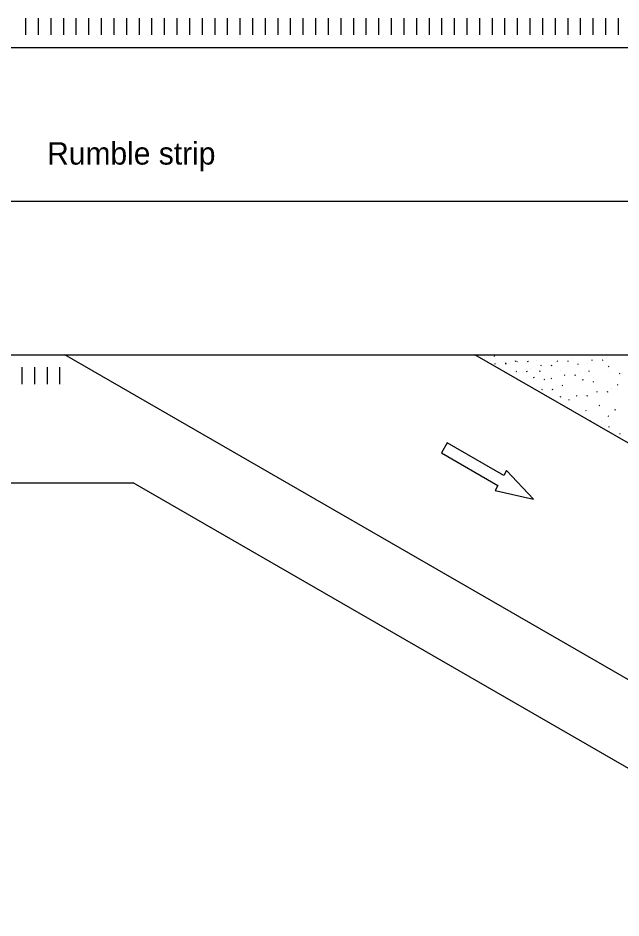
# Model space of a CAD drawing. Extents: x 481972 to 482652, y 100993 to 101433.
# Drawn here: x 482088.5 to 482163.8, y 101192.1 to 101304.5 of the extents above; entities that cross this region are included whole.
import ezdxf

# ---------------------------------------------------------------- set-up
doc = ezdxf.new("R2010")
doc.units = 0
for name, color, linetype in [('Alignment_PR_50 Scale Centerline', 7, 'Continuous'), ('Design_PR_Roadway Notes', 7, 'Continuous'), ('Stage_Construction Traffic Control', 7, 'Continuous'), ('Topo_EOP', 7, 'Continuous')]:
    doc.layers.add(name, color=color, linetype=linetype)

msp = doc.modelspace()

# ---------------------------------------------------------------- linework, layer by layer
at = {"layer": 'Alignment_PR_50 Scale Centerline'}
msp.add_line((482047.74, 101281.67), (482317.25, 101281.67), dxfattribs=at)
at = {"layer": 'Stage_Construction Traffic Control'}
for p, q in [((482089.47, 101304.53), (482089.47, 101302.43)), ((482091.04, 101304.53), (482091.04, 101302.43)), ((482092.61, 101304.53), (482092.61, 101302.43)), ((482094.19, 101304.53), (482094.19, 101302.43)), ((482095.76, 101304.53), (482095.76, 101302.43)), ((482097.34, 101304.53), (482097.34, 101302.43)), ((482098.91, 101304.53), (482098.91, 101302.43)), ((482100.49, 101304.53), (482100.49, 101302.43)), ((482102.06, 101304.53), (482102.06, 101302.43)), ((482103.63, 101304.53), (482103.63, 101302.43)), ((482105.21, 101304.53), (482105.21, 101302.43)), ((482106.78, 101304.53), (482106.78, 101302.43)), ((482108.36, 101304.53), (482108.36, 101302.43)), ((482109.93, 101304.53), (482109.93, 101302.43)), ((482111.5, 101304.53), (482111.5, 101302.43)), ((482113.08, 101304.53), (482113.08, 101302.43)), ((482114.65, 101304.53), (482114.65, 101302.43)), ((482116.23, 101304.53), (482116.23, 101302.43)), ((482117.8, 101304.53), (482117.8, 101302.43)), ((482119.38, 101304.53), (482119.38, 101302.43)), ((482120.95, 101304.53), (482120.95, 101302.43)), ((482122.52, 101304.53), (482122.52, 101302.43)), ((482124.1, 101304.53), (482124.1, 101302.43)), ((482125.67, 101304.53), (482125.67, 101302.43)), ((482127.25, 101304.53), (482127.25, 101302.43)), ((482128.82, 101304.53), (482128.82, 101302.43)), ((482130.39, 101304.53), (482130.39, 101302.43)), ((482131.97, 101304.53), (482131.97, 101302.43)), ((482133.54, 101304.53), (482133.54, 101302.43)), ((482135.12, 101304.53), (482135.12, 101302.43)), ((482136.69, 101304.53), (482136.69, 101302.43)), ((482138.27, 101304.53), (482138.27, 101302.43)), ((482139.84, 101304.53), (482139.84, 101302.43)), ((482141.41, 101304.53), (482141.41, 101302.43)), ((482142.99, 101304.53), (482142.99, 101302.43)), ((482144.56, 101304.53), (482144.56, 101302.43)), ((482146.14, 101304.53), (482146.14, 101302.43)), ((482147.71, 101304.53), (482147.71, 101302.43)), ((482149.28, 101304.53), (482149.28, 101302.43)), ((482150.86, 101304.53), (482150.86, 101302.43)), ((482152.43, 101304.53), (482152.43, 101302.43)), ((482154.01, 101304.53), (482154.01, 101302.43)), ((482155.58, 101304.53), (482155.58, 101302.43)), ((482157.16, 101304.53), (482157.16, 101302.43)), ((482158.73, 101304.53), (482158.73, 101302.43)), ((482160.3, 101304.53), (482160.3, 101302.43)), ((482161.88, 101304.53), (482161.88, 101302.43)), ((482163.45, 101304.53), (482163.45, 101302.43)), ((482147.95, 101262.32), (482148.02, 101262.27)), ((482149.34, 101261.44), (482149.42, 101261.39)), ((482150.65, 101261.65), (482150.54, 101261.6)), ((482150.78, 101261.65), (482150.86, 101261.61)), ((482152.2, 101261.62), (482152.08, 101261.56)), ((482153.2, 101261.75), (482153.2, 101261.75)), ((482155.62, 101261.49), (482155.62, 101261.49)), ((482155.8, 101261.7), (482155.88, 101261.66)), ((482157.22, 101261.66), (482157.11, 101261.61)), ((482157.66, 101262.03), (482157.66, 101262.03)), ((482160.13, 101261.83), (482160.21, 101261.79)), ((482161.55, 101261.8), (482161.44, 101261.74)), ((482161.54, 101261.78), (482161.54, 101261.78)), ((482161.99, 101262.16), (482161.99, 101262.16)), ((482089.04, 101258.8), (482089.04, 101260.9)), ((482090.62, 101258.8), (482090.62, 101260.9)), ((482092.19, 101258.8), (482092.19, 101260.9)), ((482093.76, 101258.8), (482093.76, 101260.9)), ((482148.03, 101261.37), (482148.11, 101261.33)), ((482149.45, 101261.34), (482149.33, 101261.28)), ((482150.68, 101260.41), (482150.76, 101260.36)), ((482152.1, 101260.37), (482151.98, 101260.32)), ((482152.53, 101260.74), (482152.53, 101260.74)), ((482153.72, 101260.42), (482153.6, 101260.37)), ((482153.76, 101261.16), (482153.84, 101261.11)), ((482155.18, 101261.12), (482155.06, 101261.07)), ((482156.27, 101260.52), (482156.27, 101260.52)), ((482158.38, 101261.33), (482158.45, 101261.28)), ((482158.57, 101260.28), (482158.57, 101260.28)), ((482159.57, 101261.36), (482159.57, 101261.36)), ((482159.77, 101260.45), (482159.85, 101260.41)), ((482162.19, 101261.04), (482162.27, 101260.99)), ((482152.97, 101259.6), (482152.85, 101259.56)), ((482154.18, 101259.41), (482154.26, 101259.37)), ((482155.04, 101259.55), (482155.12, 101259.49)), ((482156.72, 101259.95), (482156.8, 101259.91)), ((482158.14, 101259.92), (482158.02, 101259.86)), ((482159.08, 101259.32), (482158.96, 101259.28)), ((482162.38, 101260.24), (482162.38, 101260.24)), ((482163.59, 101260.16), (482163.67, 101260.11)), ((482153.89, 101258.16), (482153.97, 101258.11)), ((482155.31, 101258.12), (482155.19, 101258.07)), ((482155.74, 101258.49), (482155.74, 101258.49)), ((482156.44, 101258.67), (482156.52, 101258.62)), ((482160.29, 101259.13), (482160.37, 101259.08)), ((482162.61, 101258.19), (482162.61, 101258.19)), ((482163.43, 101258.69), (482163.31, 101258.65)), ((482156.28, 101257.2), (482156.16, 101257.16)), ((482158.19, 101257.37), (482158.28, 101257.33)), ((482159.61, 101257.34), (482159.5, 101257.28)), ((482160.76, 101257.87), (482160.84, 101257.82)), ((482162.18, 101257.83), (482162.06, 101257.78)), ((482157.27, 101256.87), (482157.35, 101256.82)), ((482161.14, 101256.14), (482161.02, 101256.09)), ((482159.36, 101255.52), (482159.43, 101255.46)), ((482162.16, 101254.81), (482162.24, 101254.77)), ((482163.13, 101255.59), (482163.01, 101255.54)), ((482159.94, 101254.22), (482160.06, 101254.21)), ((482161.32, 101254.14), (482161.32, 101254.14)), ((482162.25, 101253.49), (482162.32, 101253.44)), ((482163.64, 101252.61), (482163.72, 101252.57))]:
    msp.add_line(p, q, dxfattribs=at)
msp.add_lwpolyline([(482141.39, 101250.21), (482148.44, 101246.14), (482148.08, 101245.51), (482152.88, 101244.41), (482149.53, 101248.02), (482149.16, 101247.39), (482142.11, 101251.46)], close=True, dxfattribs=at)
at = {"layer": 'Topo_EOP'}
for p, q in [((482074.6, 101300.86), (482315.79, 101300.86)), ((482063.73, 101262.47), (482315.79, 101262.47)), ((482204.03, 101199.16), (482094.38, 101262.47)), ((482216.73, 101221.38), (482145.56, 101262.47)), ((482046.29, 101246.48), (482102.89, 101246.48)), ((482197.08, 101192.09), (482102.89, 101246.48))]:
    msp.add_line(p, q, dxfattribs=at)

# ---------------------------------------------------------------- texts
at = {"layer": 'Design_PR_Roadway Notes'}
msp.add_text('Rumble strip', height=2.8, dxfattribs=at).set_placement((482092.16, 101286.22))

doc.saveas('drawing.dxf')
